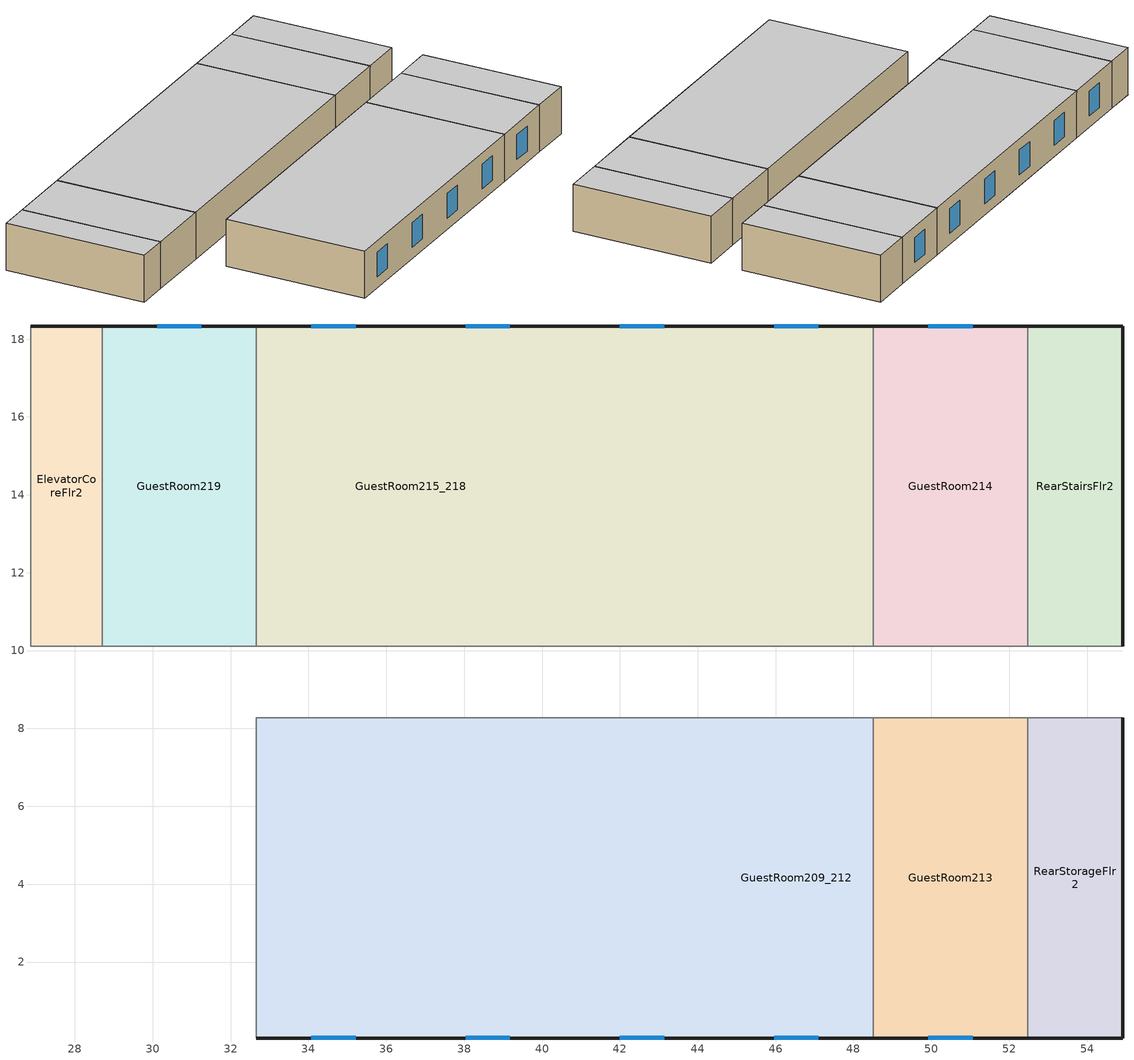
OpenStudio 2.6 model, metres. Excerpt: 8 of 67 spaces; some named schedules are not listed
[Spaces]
GuestRoom219
 floor to LaundryRoomFlr1: 32.66,18.34 32.66,10.11 28.7,10.11 28.7,18.34 z3.35
 wall outside: 32.66,18.34 28.7,18.34 z3.35:6.1
 wall to CorridorFlr2: 28.7,10.11 32.66,10.11 z3.35:6.1
 wall to GuestRoom215_218: 32.66,10.11 32.66,18.34 z3.35:6.1
 wall to ElevatorCoreFlr2: 28.7,18.34 28.7,10.11 z3.35:6.1
 window: 31.25,18.34 30.11,18.34 z4:5.45
 ceiling to GuestRoom319: 32.66,10.11 32.66,18.34 28.7,18.34 28.7,10.11 z6.1
GuestRoom215_218
 floor to EmployeeLoungeFlr1: 44.55,18.34 44.55,10.11 40.59,10.11 40.59,18.34 z3.35
 floor to LaundryRoomFlr1: 40.59,18.34 40.59,10.11 32.66,10.11 32.66,18.34 z3.35
 floor to GuestRoom105: 48.51,18.34 48.51,10.11 44.55,10.11 44.55,18.34 z3.35
 wall outside: 48.51,18.34 32.66,18.34 z3.35:6.1
 wall to CorridorFlr2: 32.66,10.11 48.51,10.11 z3.35:6.1
 wall to GuestRoom214: 48.51,10.11 48.51,18.34 z3.35:6.1
 window: 43.14,18.34 42,18.34 / 39.18,18.34 38.04,18.34 / 47.1,18.34 45.96,18.34 / 35.21,18.34 34.07,18.34 z4:5.45
 ceiling to GuestRoom315_318: 48.51,10.11 48.51,18.34 32.66,18.34 32.66,10.11 z6.1
GuestRoom213
 floor to GuestRoom103: 52.47,8.28 52.47,0.05 48.51,0.05 48.51,8.28 z3.35
 wall outside: 48.51,0.05 52.47,0.05 z3.35:6.1
 wall to GuestRoom209_212: 48.51,8.28 48.51,0.05 z3.35:6.1
 wall to CorridorFlr2: 52.47,8.28 48.51,8.28 z3.35:6.1
 wall to RearStorageFlr2: 52.47,0.05 52.47,8.28 z3.35:6.1
 window: 49.92,0.05 51.06,0.05 z4:5.45
 ceiling to GuestRoom313: 52.47,0.05 52.47,8.28 48.51,8.28 48.51,0.05 z6.1
RearStorageFlr2
 floor to RearStorageFlr1: 54.91,8.28 54.91,0.05 52.47,0.05 52.47,8.28 z3.35
 wall outside: 52.47,0.05 54.91,0.05 54.91,8.28 z3.35:6.1
 wall to CorridorFlr2: 54.91,8.28 52.47,8.28 z3.35:6.1
 ceiling to RearStorageFlr3: 54.91,0.05 54.91,8.28 52.47,8.28 52.47,0.05 z6.1
ElevatorCoreFlr2
 floor to ElevatorCoreFlr1: 28.7,18.34 28.7,10.11 26.87,10.11 26.87,18.34 z3.35
 wall outside: 28.7,18.34 26.87,18.34 z3.35:6.1
 wall to CorridorFlr2: 26.87,18.34 26.87,10.11 28.7,10.11 z3.35:6.1
 ceiling to ElevatorCoreFlr3: 28.7,10.11 28.7,18.34 26.87,18.34 26.87,10.11 z6.1
RearStairsFlr2
 floor to RearStairsFlr1: 54.91,18.34 54.91,10.11 52.47,10.11 52.47,18.34 z3.35
 wall outside: 54.91,10.11 54.91,18.34 52.47,18.34 z3.35:6.1
 wall to GuestRoom214: 52.47,18.34 52.47,10.11 z3.35:6.1
 wall to CorridorFlr2: 52.47,10.11 54.91,10.11 z3.35:6.1
 ceiling to RearStairsFlr3: 54.91,10.11 54.91,18.34 52.47,18.34 52.47,10.11 z6.1
GuestRoom209_212
 floor to GuestRoom102: 48.51,8.28 48.51,0.05 44.55,0.05 44.55,8.28 z3.35
 floor to GuestRoom101: 44.55,8.28 44.55,0.05 40.59,0.05 40.59,8.28 z3.35
 floor to MeetingRoomFlr1: 36.62,8.28 36.62,0.05 32.66,0.05 32.66,8.28 z3.35
 floor to MechanicalRoomFlr1: 40.59,8.28 40.59,0.05 36.62,0.05 36.62,8.28 z3.35
 wall outside: 32.66,0.05 48.51,0.05 z3.35:6.1
 wall to CorridorFlr2: 48.51,8.28 32.66,8.28 z3.35:6.1
 wall to GuestRoom206_208: 32.66,8.28 32.66,0.05 z3.35:6.1
 window: 34.07,0.05 35.21,0.05 / 38.04,0.05 39.18,0.05 / 45.96,0.05 47.1,0.05 / 42,0.05 43.14,0.05 z4:5.45
 ceiling to GuestRoom309_312: 48.51,0.05 48.51,8.28 32.66,8.28 32.66,0.05 z6.1
GuestRoom214
 floor to GuestRoom104: 52.47,18.34 52.47,10.11 48.51,10.11 48.51,18.34 z3.35
 wall outside: 52.47,18.34 48.51,18.34 z3.35:6.1
 wall to CorridorFlr2: 48.51,10.11 52.47,10.11 z3.35:6.1
 window: 51.06,18.34 49.92,18.34 z4:5.45
 ceiling to GuestRoom314: 52.47,10.11 52.47,18.34 48.51,18.34 48.51,10.11 z6.1
[Site]
Vancouver Intl AP_BC_CAN: Latitude {deg}=49.195; Longitude {deg}=-123.184; Time Zone {hr}=-8; Elevation {m}=4.3; Terrain=Suburbs
[Building]
SmallHotel-CAN_BC_Vancouver.Intl.AP.718920_CWEC2016.epw created: 2018-09-18 17:35:47 +0000: North Axis {deg}=180; Default Construction Set=BTAP-Mass at hdd = 2800.0; Standards Number of Stories=4; Standards Number of Above Ground Stories=4; Standards Building Type=SmallHotel
[Site:WaterMainsTemperature]
Calculation Method=Correlation; Annual Average Outdoor Air Temperature {C}=10.4083; Maximum Difference In Monthly Average Outdoor Air Temperatures {deltaC}=14.1
[Site:GroundTemperature:BuildingSurface]
19.527, 19.502, 19.536, 19.598, 20.002, 21.64, 22.225, 22.375, 21.449, 20.121, 19.802, 19.633
[ClimateZones]
Climate Zone Institution Name 2=CEC; Climate Zone Document Name 2=California Climate Zone Descriptions; Climate Zone Document Year 2=1995
[SizingPeriod:DesignDay] Barometric Pressure {Pa}=101273; Sky Clearness=0; Rain Indicator=0; Snow Indicator=0; Day of Month=21; Daylight Saving Time Indicator=0; Humidity Indicating Type=Wetbulb; Dry-Bulb Temperature Range Modifier Type=DefaultMultipliers
Name | Maximum Dry-Bulb Temperature {C} | Daily Dry-Bulb Temperature Range {deltaC} | Humidity Indicating Conditions at Maximum Dry-Bulb | Wind Speed {m/s} | Wind Direction {deg} | Month | Day Type | Solar Model Indicator | ASHRAE Taub | ASHRAE Taud
Vancouver Intl AP Ann Htg 99.6% Condns DB | -6.1 | 0 | -6.1 | 3 | 100 | 12 | WinterDesignDay | ASHRAEClearSky
Vancouver Intl AP Ann Clg .4% Condns DB=>MWB | 25.1 | 7.6 | 18.5 | 3.7 | 300 | 7 | SummerDesignDay | ASHRAETau | 0.359 | 2.485
[Material:NoMass] Roughness=Smooth; Thermal Absorptance=0.9; Solar Absorptance=0.7
Name | Thermal Resistance {m2-K/W} | Visible Absorptance
Typical Carpet Pad; Typical Carpet Pad 1 | 0.21648 | 0.8
Typical Insulation 1 | 4.14482 | 0.7
Typical Insulation 2 | 2.90366 | 0.7
Typical Insulation 3 | 4.40527 | 0.7
Typical Carpet Pad 2 | 1.25503 | 0.8
Typical Carpet Pad 3; Typical Carpet Pad 4 | 1.69459 | 0.8
Typical Insulation 4 | 0.416649 | 0.7
Typical Insulation 5 | 0.416667 | 0.7
[Material]
Name | Roughness | Thickness {m} | Conductivity {W/m-K} | Density {kg/m3} | Specific Heat {J/kg-K} | Thermal Absorptance | Solar Absorptance | Visible Absorptance
G05 25mm wood | MediumSmooth | 0.0254 | 0.15 | 608 | 1630 | 0.9 | 0.5 | 0.5
100mm Normalweight concrete floor 1 | MediumSmooth | 0.1016 | 2.31 | 2322 | 832
G01 13mm gypsum board 1 | Smooth | 0.0127 | 0.16 | 800 | 1090 | 0.9 | 0.7 | 0.5
4 in. Normalweight Concrete Floor 1 | MediumRough | 0.1016 | 2.31 | 2322 | 832 | 0.9 | 0.7 | 0.7
1IN Stucco 1 | Smooth | 0.0253 | 0.6918 | 1858 | 837 | 0.9 | 0.7 | 0.92
8IN CONCRETE HW RefBldg 1 | Rough | 0.2032 | 1.311 | 2240 | 836.8 | 0.9 | 0.7 | 0.7
1/2IN Gypsum 1 | Smooth | 0.0127 | 0.16 | 784.9 | 830 | 0.9 | 0.4 | 0.4
Metal Roof Surface 1; F08 Metal surface 1 | Smooth | 0.0008 | 45.28 | 7824 | 500 | 0.9 | 0.7 | 0.7
6 in. Normalweight Concrete Floor 1; 6 in. Normalweight Concrete Floor 2; 6 in. Normalweight Concrete Floor 3 | MediumRough | 0.1524 | 2.31 | 2322 | 832 | 0.9 | 0.7 | 0.7
[Construction]
BTAP-Int-Partition; BTAP-Int-Door: G05 25mm wood
BTAP-Int-Floor: 100mm Normalweight concrete floor 1, Typical Carpet Pad
BTAP-Int-Wall: G01 13mm gypsum board 1, G01 13mm gypsum board 1
BTAP-Int-Ceiling: Typical Carpet Pad, 100mm Normalweight concrete floor 1
BTAP-Int-Window: SimpleGlazing
BTAP-Ext-Floor-Mass:U-0.227: Typical Insulation 1, 4 in. Normalweight Concrete Floor 1, Typical Carpet Pad 1
BTAP-Ext-Wall-Mass:U-0.315: 1IN Stucco 1, 8IN CONCRETE HW RefBldg 1, Typical Insulation 2, 1/2IN Gypsum 1
BTAP-Ext-Roof-Metal:U-0.227: Metal Roof Surface 1, Typical Insulation 3
BTAP-Grnd-Floor-Mass:U-0.757: 6 in. Normalweight Concrete Floor 1, Typical Carpet Pad 2
BTAP-Grnd-Wall-Mass:U-0.568: 6 in. Normalweight Concrete Floor 2, Typical Carpet Pad 3
BTAP-Grnd-Roof-Mass:U-0.568: 6 in. Normalweight Concrete Floor 3, Typical Carpet Pad 4
BTAP-Ext-FixedWindow:U=0.240 SHGC=0.600; BTAP-Ext-GlassDoors:U=0.240 SHGC=0.600; BTAP-Ext-Skylights:U=0.240 SHGC=0.600; BTAP-Ext-DaylightDomes:U=0.240 SHGC=0.600; BTAP-Ext-DaylightDiffuser:U=0.240 SHGC=0.600: SimpleGlazing:U=0.240 SHGC=0.600
BTAP-Ext-Door:U-2.4: F08 Metal surface 1, Typical Insulation 4
BTAP-Ext-OverHeadDoor:U-2.4: Typical Insulation 5
[DefaultConstructionSet]
BTAP-Mass at hdd = 2800.0: Default Exterior Surface Constructions=BTAP-Mass at hdd = 2800.0; Default Interior Surface Constructions=Default Surface Constructions 2; Default Ground Contact Surface Constructions=BTAP-Mass at hdd = 2800.0 1; Default Exterior SubSurface Constructions=BTAP-Mass at hdd = 2800.0; Default Interior SubSurface Constructions=Default Sub Surface Constructions 2; Interior Partition Construction=BTAP-Int-Partition
[DefaultSurfaceConstructions]
Name | Floor Construction | Wall Construction | Roof Ceiling Construction
Default Surface Constructions 2 | BTAP-Int-Floor | BTAP-Int-Wall | BTAP-Int-Ceiling
BTAP-Mass at hdd = 2800.0 | BTAP-Ext-Floor-Mass:U-0.227 | BTAP-Ext-Wall-Mass:U-0.315 | BTAP-Ext-Roof-Metal:U-0.227
BTAP-Mass at hdd = 2800.0 1 | BTAP-Grnd-Floor-Mass:U-0.757 | BTAP-Grnd-Wall-Mass:U-0.568 | BTAP-Grnd-Roof-Mass:U-0.568
[DefaultSubSurfaceConstructions]
Name | Fixed Window Construction | Operable Window Construction | Door Construction | Glass Door Construction | Overhead Door Construction | Skylight Construction | Tubular Daylight Dome Construction | Tubular Daylight Diffuser Construction
Default Sub Surface Constructions 2 | BTAP-Int-Window | BTAP-Int-Window | BTAP-Int-Door
BTAP-Mass at hdd = 2800.0 | BTAP-Ext-FixedWindow:U=0.240 SHGC=0.600 | BTAP-Ext-FixedWindow:U=0.240 SHGC=0.600 | BTAP-Ext-Door:U-2.4 | BTAP-Ext-GlassDoors:U=0.240 SHGC=0.600 | BTAP-Ext-OverHeadDoor:U-2.4 | BTAP-Ext-Skylights:U=0.240 SHGC=0.600 | BTAP-Ext-DaylightDomes:U=0.240 SHGC=0.600 | BTAP-Ext-DaylightDiffuser:U=0.240 SHGC=0.600
[WindowMaterial:SimpleGlazingSystem] Solar Heat Gain Coefficient=0.6; Visible Transmittance=0.21
Name | U-Factor {W/m2-K}
SimpleGlazing | 2.2
SimpleGlazing:U=0.240 SHGC=0.600 | 2.4
[Space] Building Story=BuildingStory2
Name | Space Type | Thermal Zone
GuestRoom209_212 | Space Function Guest room | GuestRoom209_212 ZN
GuestRoom215_218 | Space Function Guest room | GuestRoom215_218 ZN
GuestRoom219 | Space Function Guest room | GuestRoom219 ZN
GuestRoom213 | Space Function Guest room | GuestRoom213 ZN
RearStorageFlr2 | Space Function Storage room <= 5 m2 <= 100 m2-sch-F | RearStorageFlr2 ZN
ElevatorCoreFlr2 | Space Function Lobby - elevator | ElevatorCoreFlr2 ZN
RearStairsFlr2 | Space Function Stairway/Stairwell-sch-F | RearStairsFlr2 ZN
GuestRoom214 | Space Function Guest room | GuestRoom214 ZN
[BuildingStory]
BuildingStory2
[SpaceType] Standards Building Type=Space Function
Name | Default Schedule Set | Design Specification Outdoor Air Object | Standards Space Type
Space Function Lobby - elevator | Space Function Lobby - elevator Schedule Set | Space Function Lobby - elevator Ventilation | Lobby - elevator
Space Function Stairway/Stairwell-sch-F | Space Function Stairway/Stairwell-sch-F Schedule Set | Space Function Stairway/Stairwell-sch-F Ventilation | Stairway/Stairwell-sch-F
Space Function Storage room <= 5 m2 <= 100 m2-sch-F | Space Function Storage room <= 5 m2 <= 100 m2-sch-F Schedule Set | Space Function Storage room <= 5 m2 <= 100 m2-sch-F Ventilation | Storage room <= 5 m2 <= 100 m2-sch-F
Space Function Guest room | Space Function Guest room Schedule Set | Space Function Guest room Ventilation | Guest room
[People:Definition] Number of People Calculation Method=People/Area; Fraction Radiant=0.3
Name | People per Space Floor Area {person/m2}
Space Function Guest room People Definition | 0.0400145
Space Function Lobby - elevator People Definition | 0.100036
Space Function Stairway/Stairwell-sch-F People Definition | 0.00500182
Space Function Storage room <= 5 m2 <= 100 m2-sch-F People Definition | 0.0100036
[People] Work Efficiency Schedule=Work Efficiency Schedule; Clothing Insulation Schedule=Clothing Schedule; Air Velocity Schedule=Air Velocity Schedule; Multiplier=1
Name | People Definition | Space or SpaceType
Space Function Guest room People | Space Function Guest room People Definition | Space Function Guest room
Space Function Lobby - elevator People | Space Function Lobby - elevator People Definition | Space Function Lobby - elevator
Space Function Stairway/Stairwell-sch-F People | Space Function Stairway/Stairwell-sch-F People Definition | Space Function Stairway/Stairwell-sch-F
Space Function Storage room <= 5 m2 <= 100 m2-sch-F People | Space Function Storage room <= 5 m2 <= 100 m2-sch-F People Definition | Space Function Storage room <= 5 m2 <= 100 m2-sch-F
[Lights:Definition] Design Level Calculation Method=Watts/Area; Fraction Radiant=0.5; Fraction Visible=0.2
Name | Watts per Space Floor Area {W/m2}
Space Function Guest room Lights Definition | 5.10185
Space Function Lobby - elevator Lights Definition | 7.00254
Space Function Stairway/Stairwell-sch-F Lights Definition | 7.40269
Space Function Storage room <= 5 m2 <= 100 m2-sch-F Lights Definition | 6.80247
[Lights] Fraction Replaceable=1
Name | Lights Definition | Space or SpaceType
Space Function Guest room Lights | Space Function Guest room Lights Definition | Space Function Guest room
Space Function Lobby - elevator Lights | Space Function Lobby - elevator Lights Definition | Space Function Lobby - elevator
Space Function Stairway/Stairwell-sch-F Lights | Space Function Stairway/Stairwell-sch-F Lights Definition | Space Function Stairway/Stairwell-sch-F
Space Function Storage room <= 5 m2 <= 100 m2-sch-F Lights | Space Function Storage room <= 5 m2 <= 100 m2-sch-F Lights Definition | Space Function Storage room <= 5 m2 <= 100 m2-sch-F
[DesignSpecification:OutdoorAir] Outdoor Air Method=Sum
Name | Outdoor Air Flow per Floor Area {m3/s-m2}
Space Function Guest room Ventilation | 0.0005588
Space Function Lobby - elevator Ventilation | 0.00404876
Space Function Stairway/Stairwell-sch-F Ventilation | 0.0003048
Space Function Storage room <= 5 m2 <= 100 m2-sch-F Ventilation | 0.0003556
[DefaultScheduleSet] People Activity Level Schedule=NECB-Activity; Infiltration Schedule=Always On
Name | Number of People Schedule | Lighting Schedule | Electric Equipment Schedule
Space Function Guest room Schedule Set; Space Function Stairway/Stairwell-sch-F Schedule Set; Space Function Storage room <= 5 m2 <= 100 m2-sch-F Schedule Set | NECB-F-Occupancy | NECB-F-Lighting | NECB-F-Electric-Equipment
Space Function Lobby - elevator Schedule Set | NECB-C-Occupancy | NECB-C-Lighting | NECB-C-Electric-Equipment
[ThermostatSetpoint:DualSetpoint]
Name | Heating Setpoint Temperature Schedule | Cooling Setpoint Temperature Schedule
Space Function Lobby - elevator Thermostat 2 | NECB-C-Thermostat Setpoint-Heating | NECB-C-Thermostat Setpoint-Cooling
Space Function Guest room Thermostat 9; Space Function Guest room Thermostat 10; Space Function Guest room Thermostat 11; Space Function Guest room Thermostat 12; Space Function Guest room Thermostat 13; Space Function Stairway/Stairwell-sch-F Thermostat 6; Space Function Storage room <= 5 m2 <= 100 m2-sch-F Thermostat 7 | NECB-F-Thermostat Setpoint-Heating | NECB-F-Thermostat Setpoint-Cooling
[ElectricEquipment:Definition] Design Level Calculation Method=Watts/Area; Fraction Radiant=0.5
Name | Watts per Space Floor Area {W/m2}
Space Function Guest room Elec Equip Definition | 2.50091
Space Function Lobby - elevator Elec Equip Definition | 1.00036
[ElectricEquipment]
Name | Electric Equipment Definition | Space or SpaceType
Space Function Guest room Elec Equip | Space Function Guest room Elec Equip Definition | Space Function Guest room
Space Function Lobby - elevator Elec Equip | Space Function Lobby - elevator Elec Equip Definition | Space Function Lobby - elevator
[SpaceInfiltration:DesignFlowRate] Schedule=Always On Discrete; Design Flow Rate Calculation Method=Flow/ExteriorArea; Flow per Exterior Surface Area {m3/s-m2}=0.00025; Constant Term Coefficient=0; Temperature Term Coefficient=0; Velocity Term Coefficient=0.224; Velocity Squared Term Coefficient=0
Name | Space or SpaceType
ElevatorCoreFlr2 Infiltration | ElevatorCoreFlr2
GuestRoom209_212 Infiltration | GuestRoom209_212
GuestRoom213 Infiltration | GuestRoom213
GuestRoom214 Infiltration | GuestRoom214
GuestRoom215_218 Infiltration | GuestRoom215_218
GuestRoom219 Infiltration | GuestRoom219
RearStairsFlr2 Infiltration | RearStairsFlr2
RearStorageFlr2 Infiltration | RearStorageFlr2
[ThermalZone] Use Ideal Air Loads=No
Name | Thermostat
ElevatorCoreFlr2 ZN | Space Function Lobby - elevator Thermostat 2
GuestRoom209_212 ZN | Space Function Guest room Thermostat 9
GuestRoom213 ZN | Space Function Guest room Thermostat 10
GuestRoom214 ZN | Space Function Guest room Thermostat 11
GuestRoom215_218 ZN | Space Function Guest room Thermostat 12
GuestRoom219 ZN | Space Function Guest room Thermostat 13
RearStairsFlr2 ZN | Space Function Stairway/Stairwell-sch-F Thermostat 6
RearStorageFlr2 ZN | Space Function Storage room <= 5 m2 <= 100 m2-sch-F Thermostat 7
[Schedule:Ruleset]
Clothing Schedule: Default Day Schedule=Clothing Schedule Default Winter Clothes
Air Velocity Schedule: Default Day Schedule=Air Velocity Schedule Default
Work Efficiency Schedule: Default Day Schedule=Work Efficiency Schedule Default
NECB-F-Occupancy: Default Day Schedule=NECB-F-Occupancy Default
NECB-Activity: Default Day Schedule=NECB-Activity Default; Summer Design Day Schedule=NECB-Activity Summer Design Day; Winter Design Day Schedule=NECB-Activity Winter Design Day
NECB-F-Lighting: Default Day Schedule=NECB-F-Lighting Default
NECB-F-Electric-Equipment: Default Day Schedule=NECB-F-Electric-Equipment Default
Always On: Default Day Schedule=Always On Default
NECB-F-Thermostat Setpoint-Heating: Default Day Schedule=NECB-F-Thermostat Setpoint-Heating Default
NECB-F-Thermostat Setpoint-Cooling: Default Day Schedule=NECB-F-Thermostat Setpoint-Cooling Default
NECB-C-Occupancy: Default Day Schedule=NECB-C-Occupancy Default
NECB-C-Lighting: Default Day Schedule=NECB-C-Lighting Default
NECB-C-Electric-Equipment: Default Day Schedule=NECB-C-Electric-Equipment Default
NECB-C-Thermostat Setpoint-Heating: Default Day Schedule=NECB-C-Thermostat Setpoint-Heating Default
NECB-C-Thermostat Setpoint-Cooling: Default Day Schedule=NECB-C-Thermostat Setpoint-Cooling Default
[Schedule:Day]
Clothing Schedule Default Winter Clothes; Always On Default: 24, 0, 1
Work Efficiency Schedule Default: 24, 0, 0
NECB-F-Occupancy Default: 7, 0, 0.63, 8, 0, 0.49, 10, 0, 0.28, 16, 0, 0.14, 17, 0, 0.21, 20, 0, 0.35, 22, 0, 0.49, 23, 0, 0.56, 24, 0, 0.63
NECB-Activity Default; NECB-Activity Winter Design Day; NECB-Activity Summer Design Day: 24, 0, 130
NECB-F-Lighting Default; NECB-F-Electric-Equipment Default: 1, 0, 0.21, 3, 0, 0.14, 6, 0, 0.07, 7, 0, 0.14, 8, 0, 0.28, 9, 0, 0.35, 11, 0, 0.28, 12, 0, 0.21, 19, 0, 0.14, 20, 0, 0.42, 21, 0, 0.56, 22, 0, 0.63, 23, 0, 0.56, 24, 0, 0.42
NECB-F-Thermostat Setpoint-Heating Default: 1, 0, 22, 7, 0, 18, 8, 0, 20, 24, 0, 22
NECB-F-Thermostat Setpoint-Cooling Default: 24, 0, 24
NECB-C-Thermostat Setpoint-Heating Default: 7, 0, 18, 8, 0, 20, 21, 0, 22, 24, 0, 18
NECB-C-Thermostat Setpoint-Cooling Default: 7, 0, 35, 21, 0, 24, 24, 0, 35
[Schedule:Rule] Date Specification Type=DateRange; Start Month=1; Start Day=1; End Month=12; End Day=31
Name | Schedule Ruleset | Rule Order | Day Schedule | Apply Monday | Apply Tuesday | Apply Wednesday | Apply Thursday | Apply Friday | Apply Saturday | Apply Sunday
Schedule Rule 2 | NECB-F-Occupancy | 2 | NECB-F-Occupancy Default|Wkdy Day | Yes | Yes | Yes | Yes | Yes
Schedule Rule 3 | NECB-F-Occupancy | 1 | NECB-F-Occupancy Sat Day |  |  |  |  |  | Yes
Schedule Rule 4 | NECB-F-Occupancy | 0 | NECB-F-Occupancy Sun|Hol Day |  |  |  |  |  |  | Yes
Schedule Rule 5 | NECB-F-Lighting | 2 | NECB-F-Lighting Default|Wkdy Day | Yes | Yes | Yes | Yes | Yes
Schedule Rule 6 | NECB-F-Lighting | 1 | NECB-F-Lighting Sat Day |  |  |  |  |  | Yes
Schedule Rule 7 | NECB-F-Lighting | 0 | NECB-F-Lighting Sun|Hol Day |  |  |  |  |  |  | Yes
Schedule Rule 8 | NECB-F-Electric-Equipment | 2 | NECB-F-Electric-Equipment Default|Wkdy Day | Yes | Yes | Yes | Yes | Yes
Schedule Rule 9 | NECB-F-Electric-Equipment | 1 | NECB-F-Electric-Equipment Sat Day |  |  |  |  |  | Yes
Schedule Rule 10 | NECB-F-Electric-Equipment | 0 | NECB-F-Electric-Equipment Sun|Hol Day |  |  |  |  |  |  | Yes
Schedule Rule 11 | NECB-F-Thermostat Setpoint-Heating | 2 | NECB-F-Thermostat Setpoint-Heating Default|Wkdy Day | Yes | Yes | Yes | Yes | Yes
Schedule Rule 12 | NECB-F-Thermostat Setpoint-Heating | 1 | NECB-F-Thermostat Setpoint-Heating Sat Day |  |  |  |  |  | Yes
Schedule Rule 13 | NECB-F-Thermostat Setpoint-Heating | 0 | NECB-F-Thermostat Setpoint-Heating Sun|Hol Day |  |  |  |  |  |  | Yes
Schedule Rule 14 | NECB-F-Thermostat Setpoint-Cooling | 2 | NECB-F-Thermostat Setpoint-Cooling Default|Wkdy Day | Yes | Yes | Yes | Yes | Yes
Schedule Rule 15 | NECB-F-Thermostat Setpoint-Cooling | 1 | NECB-F-Thermostat Setpoint-Cooling Sat Day |  |  |  |  |  | Yes
Schedule Rule 16 | NECB-F-Thermostat Setpoint-Cooling | 0 | NECB-F-Thermostat Setpoint-Cooling Sun|Hol Day |  |  |  |  |  |  | Yes
Schedule Rule 41 | NECB-C-Thermostat Setpoint-Heating | 2 | NECB-C-Thermostat Setpoint-Heating Default|Wkdy Day | Yes | Yes | Yes | Yes | Yes
Schedule Rule 42 | NECB-C-Thermostat Setpoint-Heating | 1 | NECB-C-Thermostat Setpoint-Heating Sat Day |  |  |  |  |  | Yes
Schedule Rule 43 | NECB-C-Thermostat Setpoint-Heating | 0 | NECB-C-Thermostat Setpoint-Heating Sun|Hol Day |  |  |  |  |  |  | Yes
Schedule Rule 44 | NECB-C-Thermostat Setpoint-Cooling | 2 | NECB-C-Thermostat Setpoint-Cooling Default|Wkdy Day | Yes | Yes | Yes | Yes | Yes
Schedule Rule 45 | NECB-C-Thermostat Setpoint-Cooling | 1 | NECB-C-Thermostat Setpoint-Cooling Sat Day |  |  |  |  |  | Yes
Schedule Rule 46 | NECB-C-Thermostat Setpoint-Cooling | 0 | NECB-C-Thermostat Setpoint-Cooling Sun|Hol Day |  |  |  |  |  |  | Yes
[Schedule:Constant]
Always On Discrete: Value=1
